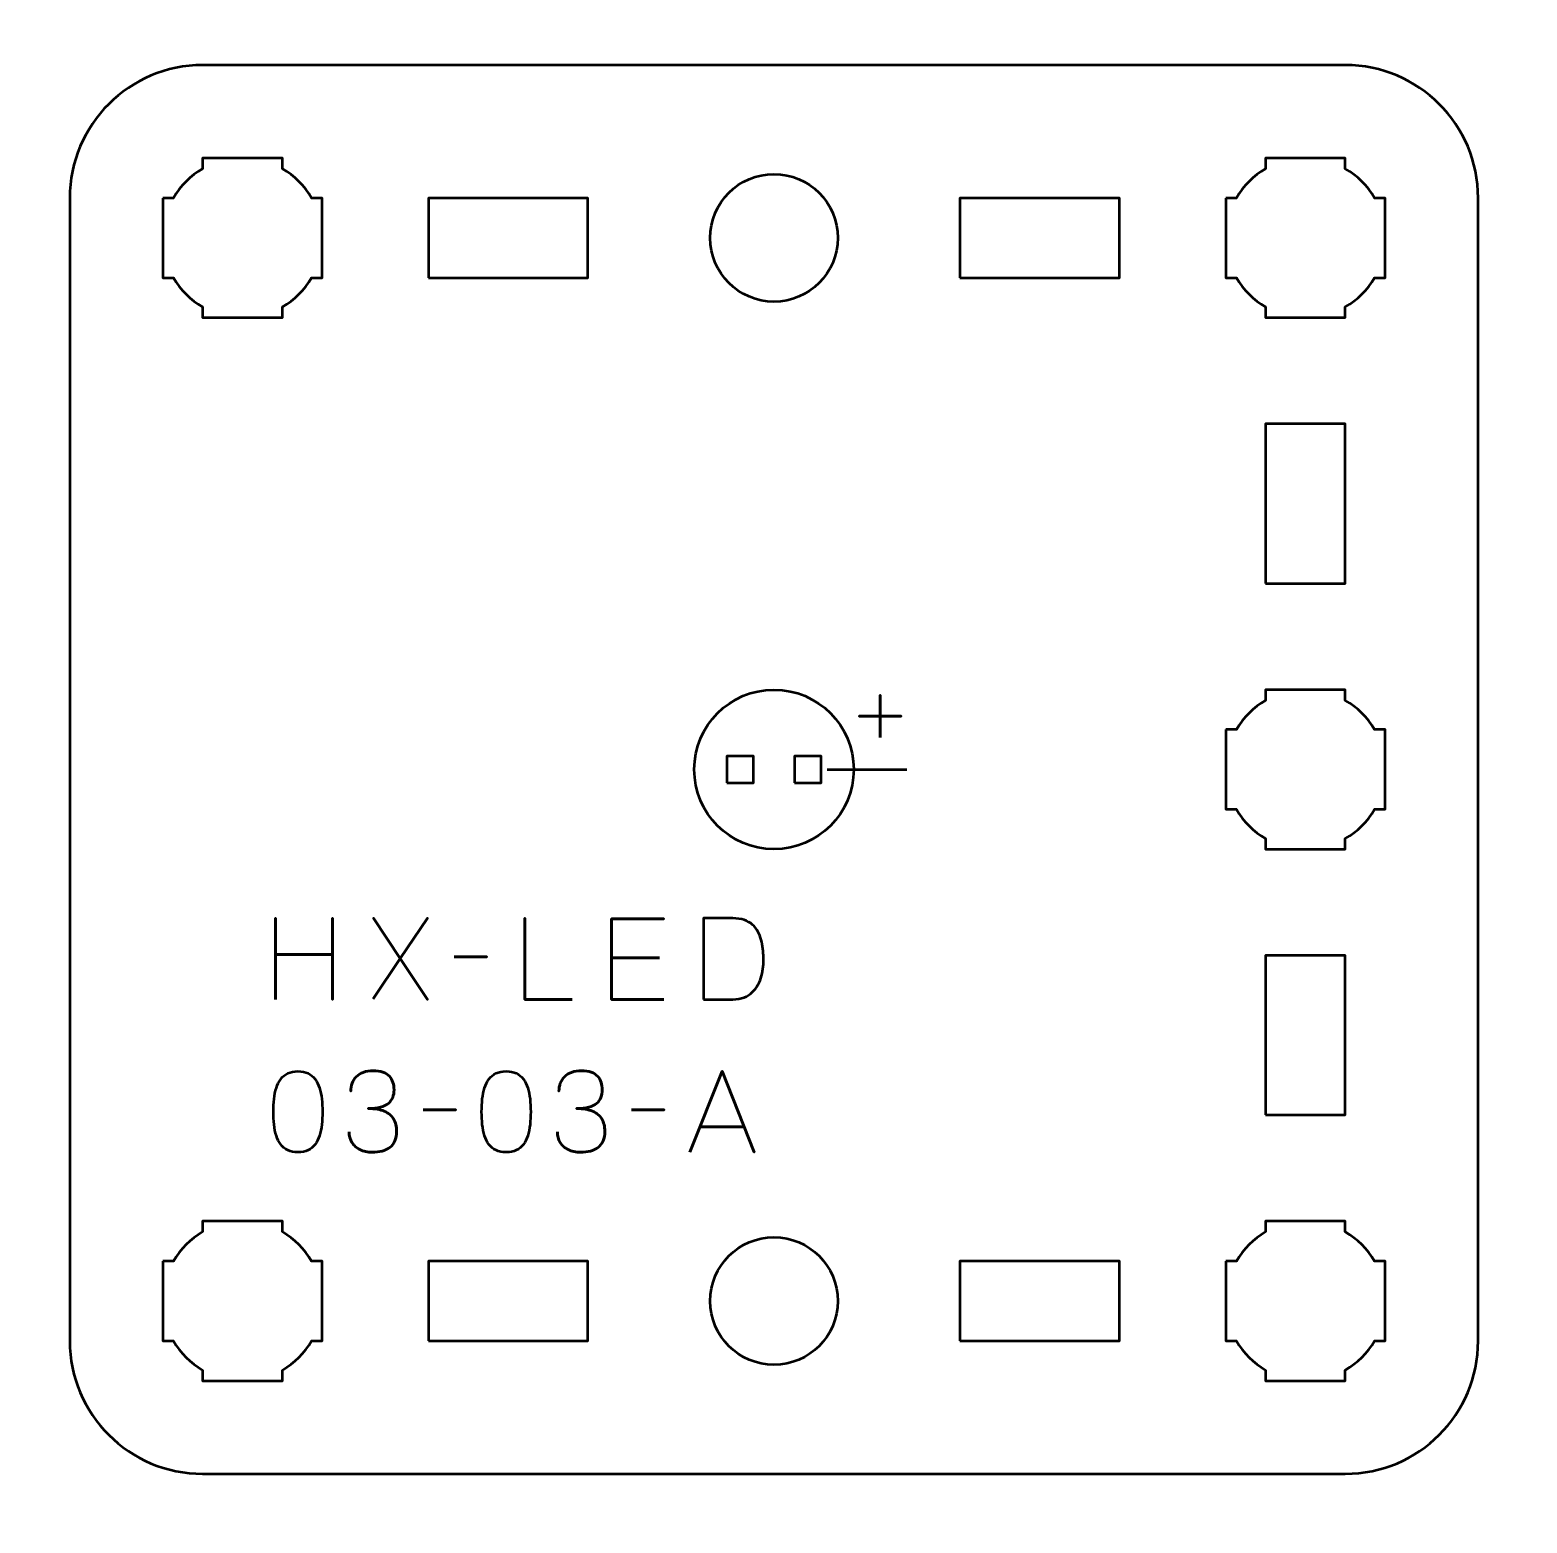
# Model space of a CAD drawing. Header units: centimetres. Extents: x -21 to 0, y -29.7 to 0.
# Drawn here: x -11.6 to -5.97, y -17.19 to -11.57 of the extents above; entities that cross this region are included whole.
import ezdxf

# ---------------------------------------------------------------- set-up
doc = ezdxf.new("R2010")
doc.units = ezdxf.units.CM
doc.header["$MEASUREMENT"] = 0
doc.layers.add('Layer 1', color=7, linetype='Continuous')

msp = doc.modelspace()

# ---------------------------------------------------------------- linework, layer by layer
at = {"layer": 'Layer 1', "lineweight": 53}
for points in [[(-10.1, -12.5), (-9.5, -12.5), (-9.5, -12.2), (-10.1, -12.2), (-10.1, -12.5)], [(-8.1, -12.5), (-7.5, -12.5), (-7.5, -12.2), (-8.1, -12.2), (-8.1, -12.5)], [(-6.95, -13.65), (-6.65, -13.65), (-6.65, -13.05), (-6.95, -13.05), (-6.95, -13.65)], [(-8.977, -14.4), (-8.877, -14.4), (-8.877, -14.3), (-8.977, -14.3), (-8.977, -14.4)], [(-8.723, -14.4), (-8.623, -14.4), (-8.623, -14.3), (-8.723, -14.3), (-8.723, -14.4)], [(-6.95, -15.65), (-6.65, -15.65), (-6.65, -15.05), (-6.95, -15.05), (-6.95, -15.65)], [(-10.1, -16.5), (-9.5, -16.5), (-9.5, -16.2), (-10.1, -16.2), (-10.1, -16.5)], [(-8.1, -16.5), (-7.5, -16.5), (-7.5, -16.2), (-8.1, -16.2), (-8.1, -16.5)]]:
    msp.add_lwpolyline(points, close=True, dxfattribs=at)
for centre in [(-8.8, -12.35), (-8.8, -16.35)]:
    msp.add_ellipse(centre, major_axis=(0, 0.24), ratio=1, dxfattribs=at)
at = {"layer": 'Layer 1', "color": 5, "lineweight": 53}
msp.add_ellipse((-8.8, -14.35), major_axis=(0, 0.3), ratio=1, dxfattribs=at)
at = {"layer": 'Layer 1', "color": 1, "lineweight": 53}
msp.add_open_spline([(-21.00003, -29.19995), (-21.00003, -29.19995), (-21.00003, -5.29992), (-21.00003, -5.29992), (-21.00003, -5.29992), (-21.00003, -5.21709), (-20.93286, -5.14992), (-20.85003, -5.14992), (-20.85003, -5.14992), (-20.7672, -5.14992), (-20.70003, -5.08275), (-20.70003, -4.99992), (-20.70003, -4.99992), (-20.70003, -4.91709), (-20.7672, -4.84992), (-20.85003, -4.84992), (-20.85003, -4.84992), (-20.93286, -4.84992), (-21.00003, -4.78275), (-21.00003, -4.69992), (-21.00003, -4.69992), (-21.00003, -4.61709), (-20.93286, -4.54992), (-20.85003, -4.54992), (-20.85003, -4.54992), (-20.7672, -4.54992), (-20.70003, -4.48275), (-20.70003, -4.39992), (-20.70003, -4.39992), (-20.70003, -4.31709), (-20.7672, -4.24992), (-20.85003, -4.24992), (-20.85003, -4.24992), (-20.93286, -4.24992), (-21.00003, -4.18275), (-21.00003, -4.09992), (-21.00003, -4.09992), (-21.00003, -4.01709), (-20.93286, -3.94992), (-20.85003, -3.94992), (-20.85003, -3.94992), (-20.7672, -3.94992), (-20.70003, -3.88275), (-20.70003, -3.79992), (-20.70003, -3.79992), (-20.70003, -3.71709), (-20.7672, -3.64992), (-20.85003, -3.64992), (-20.85003, -3.64992), (-20.93286, -3.64992), (-21.00003, -3.58275), (-21.00003, -3.49992), (-21.00003, -3.49992), (-21.00003, -3.41709), (-20.93286, -3.34992), (-20.85003, -3.34992), (-20.85003, -3.34992), (-20.7672, -3.34992), (-20.70003, -3.28275), (-20.70003, -3.19992), (-20.70003, -3.19992), (-20.70003, -3.11709), (-20.7672, -3.04992), (-20.85003, -3.04992), (-20.85003, -3.04992), (-20.93286, -3.04992), (-21.00003, -2.98275), (-21.00003, -2.89992), (-21.00003, -2.89992), (-21.00003, -2.81709), (-20.93286, -2.74992), (-20.85003, -2.74992), (-20.85003, -2.74992), (-20.7672, -2.74992), (-20.70003, -2.68275), (-20.70003, -2.59992), (-20.70003, -2.59992), (-20.70003, -2.51709), (-20.7672, -2.44992), (-20.85003, -2.44992), (-20.85003, -2.44992), (-20.93286, -2.44992), (-21.00003, -2.38275), (-21.00003, -2.29992), (-21.00003, -2.29992), (-21.00003, -2.21709), (-20.93286, -2.14992), (-20.85003, -2.14992), (-20.85003, -2.14992), (-20.7672, -2.14992), (-20.70003, -2.08275), (-20.70003, -1.99992), (-20.70003, -1.99992), (-20.70003, -1.91709), (-20.7672, -1.84992), (-20.85003, -1.84992), (-20.85003, -1.84992), (-20.93286, -1.84992), (-21.00003, -1.78275), (-21.00003, -1.69992), (-21.00003, -1.69992), (-21.00003, -1.61709), (-20.93286, -1.54992), (-20.85003, -1.54992), (-20.85003, -1.54992), (-20.7672, -1.54992), (-20.70003, -1.48275), (-20.70003, -1.39992), (-20.70003, -1.39992), (-20.70003, -1.31709), (-20.7672, -1.24992), (-20.85003, -1.24992), (-20.85003, -1.24992), (-20.93286, -1.24992), (-21.00003, -1.18275), (-21.00003, -1.09992), (-21.00003, -1.09992), (-21.00003, -1.09992), (-21.00003, -0.49992), (-21.00003, -0.49992), (-21.00003, -0.49992), (-21.00003, -0.22295), (-20.77694, 0.00004), (-20.49994, 0.00004), (-20.49994, 0.00004), (-20.49994, 0.00004), (-0.50008, 0.00004), (-0.50008, 0.00004), (-0.50008, 0.00004), (-0.22294, 0.00004), (0.00002, -0.22295), (0.00002, -0.49992), (0.00002, -0.49992), (0.00002, -0.49992), (0.00002, -29.19995), (0.00002, -29.19995), (0.00002, -29.19995), (0.00002, -29.47695), (-0.22294, -29.70004), (-0.50008, -29.70004), (-0.50008, -29.70004), (-0.50008, -29.70004), (-20.49994, -29.70004), (-20.49994, -29.70004), (-20.49994, -29.70004), (-20.77694, -29.70004), (-21.00003, -29.47695), (-21.00003, -29.19995)], degree=3, knots=[0, 0, 0, 0, 0.027027, 0.027027, 0.027027, 0.027027, 0.0540541, 0.0540541, 0.0540541, 0.0540541, 0.0810811, 0.0810811, 0.0810811, 0.0810811, 0.1081081, 0.1081081, 0.1081081, 0.1081081, 0.1351351, 0.1351351, 0.1351351, 0.1351351, 0.1621622, 0.1621622, 0.1621622, 0.1621622, 0.1891892, 0.1891892, 0.1891892, 0.1891892, 0.2162162, 0.2162162, 0.2162162, 0.2162162, 0.2432432, 0.2432432, 0.2432432, 0.2432432, 0.2702703, 0.2702703, 0.2702703, 0.2702703, 0.2972973, 0.2972973, 0.2972973, 0.2972973, 0.3243243, 0.3243243, 0.3243243, 0.3243243, 0.3513514, 0.3513514, 0.3513514, 0.3513514, 0.3783784, 0.3783784, 0.3783784, 0.3783784, 0.4054054, 0.4054054, 0.4054054, 0.4054054, 0.4324324, 0.4324324, 0.4324324, 0.4324324, 0.4594595, 0.4594595, 0.4594595, 0.4594595, 0.4864865, 0.4864865, 0.4864865, 0.4864865, 0.5135135, 0.5135135, 0.5135135, 0.5135135, 0.5405405, 0.5405405, 0.5405405, 0.5405405, 0.5675676, 0.5675676, 0.5675676, 0.5675676, 0.5945946, 0.5945946, 0.5945946, 0.5945946, 0.6216216, 0.6216216, 0.6216216, 0.6216216, 0.6486486, 0.6486486, 0.6486486, 0.6486486, 0.6756757, 0.6756757, 0.6756757, 0.6756757, 0.7027027, 0.7027027, 0.7027027, 0.7027027, 0.7297297, 0.7297297, 0.7297297, 0.7297297, 0.7567568, 0.7567568, 0.7567568, 0.7567568, 0.7837838, 0.7837838, 0.7837838, 0.7837838, 0.8108108, 0.8108108, 0.8108108, 0.8108108, 0.8378378, 0.8378378, 0.8378378, 0.8378378, 0.8648649, 0.8648649, 0.8648649, 0.8648649, 0.8918919, 0.8918919, 0.8918919, 0.8918919, 0.9189189, 0.9189189, 0.9189189, 0.9189189, 0.9459459, 0.9459459, 0.9459459, 0.9459459, 0.972973, 0.972973, 0.972973, 0.972973, 1, 1, 1, 1], dxfattribs=at)
at = {"layer": 'Layer 1', "color": 3, "lineweight": 53}
msp.add_open_spline([(-11.45, -16.5), (-11.45, -16.5), (-11.45, -12.2), (-11.45, -12.2), (-11.45, -12.2), (-11.45, -11.92391), (-11.22609, -11.7), (-10.95, -11.7), (-10.95, -11.7), (-10.95, -11.7), (-6.65, -11.7), (-6.65, -11.7), (-6.65, -11.7), (-6.37391, -11.7), (-6.15, -11.92391), (-6.15, -12.2), (-6.15, -12.2), (-6.15, -12.2), (-6.15, -16.5), (-6.15, -16.5), (-6.15, -16.5), (-6.15, -16.77609), (-6.37391, -17), (-6.65, -17), (-6.65, -17), (-6.65, -17), (-10.95, -17), (-10.95, -17), (-10.95, -17), (-11.22609, -17), (-11.45, -16.77609), (-11.45, -16.5)], degree=3, knots=[0, 0, 0, 0, 0.125, 0.125, 0.125, 0.125, 0.25, 0.25, 0.25, 0.25, 0.375, 0.375, 0.375, 0.375, 0.5, 0.5, 0.5, 0.5, 0.625, 0.625, 0.625, 0.625, 0.75, 0.75, 0.75, 0.75, 0.875, 0.875, 0.875, 0.875, 1, 1, 1, 1], dxfattribs=at)
at = {"layer": 'Layer 1', "lineweight": 53}
for points in [[(-11.1, -12.2), (-11.1, -12.2), (-11.05985, -12.2), (-11.05985, -12.2), (-11.05985, -12.2), (-11.0335, -12.15447), (-10.99553, -12.1165), (-10.95, -12.09015), (-10.95, -12.09015), (-10.95, -12.09015), (-10.95, -12.05), (-10.95, -12.05), (-10.95, -12.05), (-10.95, -12.05), (-10.8, -12.05), (-10.8, -12.05), (-10.8, -12.05), (-10.8, -12.05), (-10.65, -12.05), (-10.65, -12.05), (-10.65, -12.05), (-10.65, -12.05), (-10.65, -12.09015), (-10.65, -12.09015), (-10.65, -12.09015), (-10.60447, -12.1165), (-10.5665, -12.15447), (-10.54015, -12.2), (-10.54015, -12.2), (-10.54015, -12.2), (-10.5, -12.2), (-10.5, -12.2), (-10.5, -12.2), (-10.5, -12.2), (-10.5, -12.35), (-10.5, -12.35), (-10.5, -12.35), (-10.5, -12.35), (-10.5, -12.5), (-10.5, -12.5), (-10.5, -12.5), (-10.5, -12.5), (-10.54015, -12.5), (-10.54015, -12.5), (-10.54015, -12.5), (-10.5665, -12.54553), (-10.60447, -12.5835), (-10.65, -12.60985), (-10.65, -12.60985), (-10.65, -12.60985), (-10.65, -12.65), (-10.65, -12.65), (-10.65, -12.65), (-10.65, -12.65), (-10.8, -12.65), (-10.8, -12.65), (-10.8, -12.65), (-10.8, -12.65), (-10.95, -12.65), (-10.95, -12.65), (-10.95, -12.65), (-10.95, -12.65), (-10.95, -12.60985), (-10.95, -12.60985), (-10.95, -12.60985), (-10.99553, -12.5835), (-11.0335, -12.54553), (-11.05985, -12.5), (-11.05985, -12.5), (-11.05985, -12.5), (-11.1, -12.5), (-11.1, -12.5), (-11.1, -12.5), (-11.1, -12.5), (-11.1, -12.35), (-11.1, -12.35), (-11.1, -12.35), (-11.1, -12.35), (-11.1, -12.2), (-11.1, -12.2)], [(-7.1, -12.2), (-7.1, -12.2), (-7.05985, -12.2), (-7.05985, -12.2), (-7.05985, -12.2), (-7.0335, -12.15447), (-6.99553, -12.1165), (-6.95, -12.09015), (-6.95, -12.09015), (-6.95, -12.09015), (-6.95, -12.05), (-6.95, -12.05), (-6.95, -12.05), (-6.95, -12.05), (-6.8, -12.05), (-6.8, -12.05), (-6.8, -12.05), (-6.8, -12.05), (-6.65, -12.05), (-6.65, -12.05), (-6.65, -12.05), (-6.65, -12.05), (-6.65, -12.09015), (-6.65, -12.09015), (-6.65, -12.09015), (-6.60447, -12.1165), (-6.5665, -12.15447), (-6.54015, -12.2), (-6.54015, -12.2), (-6.54015, -12.2), (-6.5, -12.2), (-6.5, -12.2), (-6.5, -12.2), (-6.5, -12.2), (-6.5, -12.35), (-6.5, -12.35), (-6.5, -12.35), (-6.5, -12.35), (-6.5, -12.5), (-6.5, -12.5), (-6.5, -12.5), (-6.5, -12.5), (-6.54015, -12.5), (-6.54015, -12.5), (-6.54015, -12.5), (-6.5665, -12.54553), (-6.60447, -12.5835), (-6.65, -12.60985), (-6.65, -12.60985), (-6.65, -12.60985), (-6.65, -12.65), (-6.65, -12.65), (-6.65, -12.65), (-6.65, -12.65), (-6.8, -12.65), (-6.8, -12.65), (-6.8, -12.65), (-6.8, -12.65), (-6.95, -12.65), (-6.95, -12.65), (-6.95, -12.65), (-6.95, -12.65), (-6.95, -12.60985), (-6.95, -12.60985), (-6.95, -12.60985), (-6.99553, -12.5835), (-7.0335, -12.54553), (-7.05985, -12.5), (-7.05985, -12.5), (-7.05985, -12.5), (-7.1, -12.5), (-7.1, -12.5), (-7.1, -12.5), (-7.1, -12.5), (-7.1, -12.35), (-7.1, -12.35), (-7.1, -12.35), (-7.1, -12.35), (-7.1, -12.2), (-7.1, -12.2)], [(-7.1, -14.2), (-7.1, -14.2), (-7.05985, -14.2), (-7.05985, -14.2), (-7.05985, -14.2), (-7.0335, -14.15447), (-6.99553, -14.1165), (-6.95, -14.09015), (-6.95, -14.09015), (-6.95, -14.09015), (-6.95, -14.05), (-6.95, -14.05), (-6.95, -14.05), (-6.95, -14.05), (-6.8, -14.05), (-6.8, -14.05), (-6.8, -14.05), (-6.8, -14.05), (-6.65, -14.05), (-6.65, -14.05), (-6.65, -14.05), (-6.65, -14.05), (-6.65, -14.09015), (-6.65, -14.09015), (-6.65, -14.09015), (-6.60447, -14.1165), (-6.5665, -14.15447), (-6.54015, -14.2), (-6.54015, -14.2), (-6.54015, -14.2), (-6.5, -14.2), (-6.5, -14.2), (-6.5, -14.2), (-6.5, -14.2), (-6.5, -14.35), (-6.5, -14.35), (-6.5, -14.35), (-6.5, -14.35), (-6.5, -14.5), (-6.5, -14.5), (-6.5, -14.5), (-6.5, -14.5), (-6.54015, -14.5), (-6.54015, -14.5), (-6.54015, -14.5), (-6.5665, -14.54553), (-6.60447, -14.5835), (-6.65, -14.60985), (-6.65, -14.60985), (-6.65, -14.60985), (-6.65, -14.65), (-6.65, -14.65), (-6.65, -14.65), (-6.65, -14.65), (-6.8, -14.65), (-6.8, -14.65), (-6.8, -14.65), (-6.8, -14.65), (-6.95, -14.65), (-6.95, -14.65), (-6.95, -14.65), (-6.95, -14.65), (-6.95, -14.60985), (-6.95, -14.60985), (-6.95, -14.60985), (-6.99553, -14.5835), (-7.0335, -14.54553), (-7.05985, -14.5), (-7.05985, -14.5), (-7.05985, -14.5), (-7.1, -14.5), (-7.1, -14.5), (-7.1, -14.5), (-7.1, -14.5), (-7.1, -14.35), (-7.1, -14.35), (-7.1, -14.35), (-7.1, -14.35), (-7.1, -14.2), (-7.1, -14.2)], [(-11.1, -16.2), (-11.1, -16.2), (-11.05985, -16.2), (-11.05985, -16.2), (-11.05985, -16.2), (-11.0335, -16.15447), (-10.99553, -16.1165), (-10.95, -16.09015), (-10.95, -16.09015), (-10.95, -16.09015), (-10.95, -16.05), (-10.95, -16.05), (-10.95, -16.05), (-10.95, -16.05), (-10.8, -16.05), (-10.8, -16.05), (-10.8, -16.05), (-10.8, -16.05), (-10.65, -16.05), (-10.65, -16.05), (-10.65, -16.05), (-10.65, -16.05), (-10.65, -16.09015), (-10.65, -16.09015), (-10.65, -16.09015), (-10.60447, -16.1165), (-10.5665, -16.15447), (-10.54015, -16.2), (-10.54015, -16.2), (-10.54015, -16.2), (-10.5, -16.2), (-10.5, -16.2), (-10.5, -16.2), (-10.5, -16.2), (-10.5, -16.35), (-10.5, -16.35), (-10.5, -16.35), (-10.5, -16.35), (-10.5, -16.5), (-10.5, -16.5), (-10.5, -16.5), (-10.5, -16.5), (-10.54015, -16.5), (-10.54015, -16.5), (-10.54015, -16.5), (-10.5665, -16.54553), (-10.60447, -16.5835), (-10.65, -16.60985), (-10.65, -16.60985), (-10.65, -16.60985), (-10.65, -16.65), (-10.65, -16.65), (-10.65, -16.65), (-10.65, -16.65), (-10.8, -16.65), (-10.8, -16.65), (-10.8, -16.65), (-10.8, -16.65), (-10.95, -16.65), (-10.95, -16.65), (-10.95, -16.65), (-10.95, -16.65), (-10.95, -16.60985), (-10.95, -16.60985), (-10.95, -16.60985), (-10.99553, -16.5835), (-11.0335, -16.54553), (-11.05985, -16.5), (-11.05985, -16.5), (-11.05985, -16.5), (-11.1, -16.5), (-11.1, -16.5), (-11.1, -16.5), (-11.1, -16.5), (-11.1, -16.35), (-11.1, -16.35), (-11.1, -16.35), (-11.1, -16.35), (-11.1, -16.2), (-11.1, -16.2)], [(-7.1, -16.2), (-7.1, -16.2), (-7.05985, -16.2), (-7.05985, -16.2), (-7.05985, -16.2), (-7.0335, -16.15447), (-6.99553, -16.1165), (-6.95, -16.09015), (-6.95, -16.09015), (-6.95, -16.09015), (-6.95, -16.05), (-6.95, -16.05), (-6.95, -16.05), (-6.95, -16.05), (-6.8, -16.05), (-6.8, -16.05), (-6.8, -16.05), (-6.8, -16.05), (-6.65, -16.05), (-6.65, -16.05), (-6.65, -16.05), (-6.65, -16.05), (-6.65, -16.09015), (-6.65, -16.09015), (-6.65, -16.09015), (-6.60447, -16.1165), (-6.5665, -16.15447), (-6.54015, -16.2), (-6.54015, -16.2), (-6.54015, -16.2), (-6.5, -16.2), (-6.5, -16.2), (-6.5, -16.2), (-6.5, -16.2), (-6.5, -16.35), (-6.5, -16.35), (-6.5, -16.35), (-6.5, -16.35), (-6.5, -16.5), (-6.5, -16.5), (-6.5, -16.5), (-6.5, -16.5), (-6.54015, -16.5), (-6.54015, -16.5), (-6.54015, -16.5), (-6.5665, -16.54553), (-6.60447, -16.5835), (-6.65, -16.60985), (-6.65, -16.60985), (-6.65, -16.60985), (-6.65, -16.65), (-6.65, -16.65), (-6.65, -16.65), (-6.65, -16.65), (-6.8, -16.65), (-6.8, -16.65), (-6.8, -16.65), (-6.8, -16.65), (-6.95, -16.65), (-6.95, -16.65), (-6.95, -16.65), (-6.95, -16.65), (-6.95, -16.60985), (-6.95, -16.60985), (-6.95, -16.60985), (-6.99553, -16.5835), (-7.0335, -16.54553), (-7.05985, -16.5), (-7.05985, -16.5), (-7.05985, -16.5), (-7.1, -16.5), (-7.1, -16.5), (-7.1, -16.5), (-7.1, -16.5), (-7.1, -16.35), (-7.1, -16.35), (-7.1, -16.35), (-7.1, -16.35), (-7.1, -16.2), (-7.1, -16.2)]]:
    msp.add_open_spline(points, degree=3, knots=[0, 0, 0, 0, 0.05, 0.05, 0.05, 0.05, 0.1, 0.1, 0.1, 0.1, 0.15, 0.15, 0.15, 0.15, 0.2, 0.2, 0.2, 0.2, 0.25, 0.25, 0.25, 0.25, 0.3, 0.3, 0.3, 0.3, 0.35, 0.35, 0.35, 0.35, 0.4, 0.4, 0.4, 0.4, 0.45, 0.45, 0.45, 0.45, 0.5, 0.5, 0.5, 0.5, 0.55, 0.55, 0.55, 0.55, 0.6, 0.6, 0.6, 0.6, 0.65, 0.65, 0.65, 0.65, 0.7, 0.7, 0.7, 0.7, 0.75, 0.75, 0.75, 0.75, 0.8, 0.8, 0.8, 0.8, 0.85, 0.85, 0.85, 0.85, 0.9, 0.9, 0.9, 0.9, 0.95, 0.95, 0.95, 0.95, 1, 1, 1, 1], dxfattribs=at)
at = {"layer": 'Layer 1', "color": 5, "lineweight": 53}
for points, knots in [([(-8.4, -14.22959), (-8.4, -14.22959), (-8.4, -14.15), (-8.4, -14.15), (-8.4, -14.15), (-8.4, -14.15), (-8.47916, -14.15), (-8.47916, -14.15), (-8.47916, -14.15), (-8.47916, -14.15), (-8.4, -14.15), (-8.4, -14.15), (-8.4, -14.15), (-8.4, -14.15), (-8.4, -14.07042), (-8.4, -14.07042), (-8.4, -14.07042), (-8.4, -14.07042), (-8.4, -14.15), (-8.4, -14.15), (-8.4, -14.15), (-8.4, -14.15), (-8.32083, -14.15), (-8.32083, -14.15), (-8.32083, -14.15), (-8.32083, -14.15), (-8.4, -14.15), (-8.4, -14.15), (-8.4, -14.15), (-8.4, -14.15), (-8.4, -14.22959), (-8.4, -14.22959)], [0, 0, 0, 0, 0.125, 0.125, 0.125, 0.125, 0.25, 0.25, 0.25, 0.25, 0.375, 0.375, 0.375, 0.375, 0.5, 0.5, 0.5, 0.5, 0.625, 0.625, 0.625, 0.625, 0.75, 0.75, 0.75, 0.75, 0.875, 0.875, 0.875, 0.875, 1, 1, 1, 1]), ([(-10.67632, -15.21494), (-10.67632, -15.21494), (-10.67632, -15.04603), (-10.67632, -15.04603), (-10.67632, -15.04603), (-10.67632, -15.04603), (-10.46085, -15.04603), (-10.46085, -15.04603), (-10.46085, -15.04603), (-10.46085, -15.04603), (-10.46085, -15.21494), (-10.46085, -15.21494), (-10.46085, -15.21494), (-10.46085, -15.21494), (-10.46085, -14.91014), (-10.46085, -14.91014), (-10.46085, -14.91014), (-10.46085, -14.91014), (-10.46085, -15.04603), (-10.46085, -15.04603), (-10.46085, -15.04603), (-10.46085, -15.04603), (-10.67632, -15.04603), (-10.67632, -15.04603), (-10.67632, -15.04603), (-10.67632, -15.04603), (-10.67632, -14.91014), (-10.67632, -14.91014), (-10.67632, -14.91014), (-10.67632, -14.91014), (-10.67632, -15.21494), (-10.67632, -15.21494)], [0, 0, 0, 0, 0.125, 0.125, 0.125, 0.125, 0.25, 0.25, 0.25, 0.25, 0.375, 0.375, 0.375, 0.375, 0.5, 0.5, 0.5, 0.5, 0.625, 0.625, 0.625, 0.625, 0.75, 0.75, 0.75, 0.75, 0.875, 0.875, 0.875, 0.875, 1, 1, 1, 1]), ([(-10.30887, -15.21282), (-10.30887, -15.21282), (-10.20642, -15.06127), (-10.20642, -15.06127), (-10.20642, -15.06127), (-10.20642, -15.06127), (-10.30718, -14.90972), (-10.30718, -14.90972), (-10.30718, -14.90972), (-10.30718, -14.90972), (-10.20642, -15.06127), (-10.20642, -15.06127), (-10.20642, -15.06127), (-10.20642, -15.06127), (-10.1044, -14.90972), (-10.1044, -14.90972), (-10.1044, -14.90972), (-10.1044, -14.90972), (-10.20642, -15.06127), (-10.20642, -15.06127), (-10.20642, -15.06127), (-10.20642, -15.06127), (-10.1044, -15.21494), (-10.1044, -15.21494), (-10.1044, -15.21494), (-10.1044, -15.21494), (-10.20642, -15.06127), (-10.20642, -15.06127), (-10.20642, -15.06127), (-10.20642, -15.06127), (-10.30887, -15.21282), (-10.30887, -15.21282)], [0, 0, 0, 0, 0.125, 0.125, 0.125, 0.125, 0.25, 0.25, 0.25, 0.25, 0.375, 0.375, 0.375, 0.375, 0.5, 0.5, 0.5, 0.5, 0.625, 0.625, 0.625, 0.625, 0.75, 0.75, 0.75, 0.75, 0.875, 0.875, 0.875, 0.875, 1, 1, 1, 1]), ([(-9.55916, -15.21494), (-9.55916, -15.21494), (-9.73738, -15.21494), (-9.73738, -15.21494), (-9.73738, -15.21494), (-9.73738, -15.21494), (-9.73738, -14.90972), (-9.73738, -14.90972), (-9.73738, -14.90972), (-9.73738, -14.90972), (-9.73738, -15.21494), (-9.73738, -15.21494), (-9.73738, -15.21494), (-9.73738, -15.21494), (-9.55916, -15.21494), (-9.55916, -15.21494)], [0, 0, 0, 0, 0.25, 0.25, 0.25, 0.25, 0.5, 0.5, 0.5, 0.5, 0.75, 0.75, 0.75, 0.75, 1, 1, 1, 1]), ([(-9.21415, -15.21494), (-9.21415, -15.21494), (-9.41142, -15.21494), (-9.41142, -15.21494), (-9.41142, -15.21494), (-9.41142, -15.21494), (-9.41142, -14.91141), (-9.41142, -14.91141), (-9.41142, -14.91141), (-9.41142, -14.91141), (-9.21415, -14.91141), (-9.21415, -14.91141), (-9.21415, -14.91141), (-9.21415, -14.91141), (-9.41142, -14.91141), (-9.41142, -14.91141), (-9.41142, -14.91141), (-9.41142, -14.91141), (-9.41142, -15.21494), (-9.41142, -15.21494), (-9.41142, -15.21494), (-9.41142, -15.21494), (-9.21415, -15.21494), (-9.21415, -15.21494)], [0, 0, 0, 0, 0.1666667, 0.1666667, 0.1666667, 0.1666667, 0.3333333, 0.3333333, 0.3333333, 0.3333333, 0.5, 0.5, 0.5, 0.5, 0.6666667, 0.6666667, 0.6666667, 0.6666667, 0.8333333, 0.8333333, 0.8333333, 0.8333333, 1, 1, 1, 1]), ([(-9.06514, -15.21494), (-9.06514, -15.21494), (-9.06514, -14.90972), (-9.06514, -14.90972), (-9.06514, -14.90972), (-9.06514, -14.90972), (-8.95507, -14.90972), (-8.95507, -14.90972), (-8.95507, -14.90972), (-8.93835, -14.90979), (-8.92389, -14.91198), (-8.91168, -14.91628), (-8.91168, -14.91628), (-8.89955, -14.92058), (-8.88925, -14.92651), (-8.88092, -14.93399), (-8.88092, -14.93399), (-8.87253, -14.94154), (-8.86575, -14.95022), (-8.86046, -14.95995), (-8.86046, -14.95995), (-8.85517, -14.96976), (-8.85108, -14.9802), (-8.84818, -14.99128), (-8.84818, -14.99128), (-8.84529, -15.00229), (-8.84325, -15.01351), (-8.84198, -15.02486), (-8.84198, -15.02486), (-8.84071, -15.03622), (-8.83986, -15.04723), (-8.83951, -15.05788), (-8.83951, -15.05788), (-8.83901, -15.06854), (-8.83936, -15.07976), (-8.84049, -15.09154), (-8.84049, -15.09154), (-8.84162, -15.10332), (-8.84374, -15.1151), (-8.84691, -15.12682), (-8.84691, -15.12682), (-8.85002, -15.13853), (-8.85446, -15.14968), (-8.86018, -15.16019), (-8.86018, -15.16019), (-8.86582, -15.17077), (-8.87302, -15.18016), (-8.88163, -15.18834), (-8.88163, -15.18834), (-8.89031, -15.19653), (-8.90068, -15.20302), (-8.91281, -15.20774), (-8.91281, -15.20774), (-8.92495, -15.21247), (-8.93906, -15.21487), (-8.95507, -15.21494), (-8.95507, -15.21494), (-8.95507, -15.21494), (-9.06514, -15.21494), (-9.06514, -15.21494)], [0, 0, 0, 0, 0.0666667, 0.0666667, 0.0666667, 0.0666667, 0.1333333, 0.1333333, 0.1333333, 0.1333333, 0.2, 0.2, 0.2, 0.2, 0.2666667, 0.2666667, 0.2666667, 0.2666667, 0.3333333, 0.3333333, 0.3333333, 0.3333333, 0.4, 0.4, 0.4, 0.4, 0.4666667, 0.4666667, 0.4666667, 0.4666667, 0.5333333, 0.5333333, 0.5333333, 0.5333333, 0.6, 0.6, 0.6, 0.6, 0.6666667, 0.6666667, 0.6666667, 0.6666667, 0.7333333, 0.7333333, 0.7333333, 0.7333333, 0.8, 0.8, 0.8, 0.8, 0.8666667, 0.8666667, 0.8666667, 0.8666667, 0.9333333, 0.9333333, 0.9333333, 0.9333333, 1, 1, 1, 1]), ([(-9.06514, -15.21494), (-9.06514, -15.21494), (-9.06514, -14.90972), (-9.06514, -14.90972), (-9.06514, -14.90972), (-9.06514, -14.90972), (-8.95507, -14.90972), (-8.95507, -14.90972), (-8.95507, -14.90972), (-8.93835, -14.90979), (-8.92389, -14.91198), (-8.91168, -14.91628), (-8.91168, -14.91628), (-8.89955, -14.92058), (-8.88925, -14.92651), (-8.88092, -14.93399), (-8.88092, -14.93399), (-8.87253, -14.94154), (-8.86575, -14.95022), (-8.86046, -14.95995), (-8.86046, -14.95995), (-8.85517, -14.96976), (-8.85108, -14.9802), (-8.84818, -14.99128), (-8.84818, -14.99128), (-8.84529, -15.00229), (-8.84325, -15.01351), (-8.84198, -15.02486), (-8.84198, -15.02486), (-8.84071, -15.03622), (-8.83986, -15.04723), (-8.83951, -15.05788), (-8.83951, -15.05788), (-8.83901, -15.06854), (-8.83936, -15.07976), (-8.84049, -15.09154), (-8.84049, -15.09154), (-8.84162, -15.10332), (-8.84374, -15.1151), (-8.84691, -15.12682), (-8.84691, -15.12682), (-8.85002, -15.13853), (-8.85446, -15.14968), (-8.86018, -15.16019), (-8.86018, -15.16019), (-8.86582, -15.17077), (-8.87302, -15.18016), (-8.88163, -15.18834), (-8.88163, -15.18834), (-8.89031, -15.19653), (-8.90068, -15.20302), (-8.91281, -15.20774), (-8.91281, -15.20774), (-8.92495, -15.21247), (-8.93906, -15.21487), (-8.95507, -15.21494), (-8.95507, -15.21494), (-8.95507, -15.21494), (-9.06514, -15.21494), (-9.06514, -15.21494)], [0, 0, 0, 0, 0.0666667, 0.0666667, 0.0666667, 0.0666667, 0.1333333, 0.1333333, 0.1333333, 0.1333333, 0.2, 0.2, 0.2, 0.2, 0.2666667, 0.2666667, 0.2666667, 0.2666667, 0.3333333, 0.3333333, 0.3333333, 0.3333333, 0.4, 0.4, 0.4, 0.4, 0.4666667, 0.4666667, 0.4666667, 0.4666667, 0.5333333, 0.5333333, 0.5333333, 0.5333333, 0.6, 0.6, 0.6, 0.6, 0.6666667, 0.6666667, 0.6666667, 0.6666667, 0.7333333, 0.7333333, 0.7333333, 0.7333333, 0.8, 0.8, 0.8, 0.8, 0.8666667, 0.8666667, 0.8666667, 0.8666667, 0.9333333, 0.9333333, 0.9333333, 0.9333333, 1, 1, 1, 1]), ([(-10.00323, -15.05534), (-10.00323, -15.05534), (-9.88004, -15.05534), (-9.88004, -15.05534), (-9.88004, -15.05534), (-9.88004, -15.05534), (-10.00323, -15.05534), (-10.00323, -15.05534)], [0, 0, 0, 0, 0.5, 0.5, 0.5, 0.5, 1, 1, 1, 1]), ([(-9.23108, -15.05873), (-9.23108, -15.05873), (-9.41142, -15.05873), (-9.41142, -15.05873), (-9.41142, -15.05873), (-9.41142, -15.05873), (-9.23108, -15.05873), (-9.23108, -15.05873)], [0, 0, 0, 0, 0.5, 0.5, 0.5, 0.5, 1, 1, 1, 1]), ([(-10.59144, -15.79025), (-10.57663, -15.79018), (-10.56386, -15.78757), (-10.5532, -15.78249), (-10.5532, -15.78249), (-10.54262, -15.77741), (-10.5338, -15.77014), (-10.52675, -15.7609), (-10.52675, -15.7609), (-10.51976, -15.75159), (-10.51426, -15.74058), (-10.51017, -15.72788), (-10.51017, -15.72788), (-10.50614, -15.71518), (-10.50325, -15.70128), (-10.50163, -15.68604), (-10.50163, -15.68604), (-10.49993, -15.6708), (-10.49909, -15.65478), (-10.49916, -15.63785), (-10.49916, -15.63785), (-10.49909, -15.62099), (-10.49993, -15.60497), (-10.50163, -15.5898), (-10.50163, -15.5898), (-10.50325, -15.57463), (-10.50614, -15.56066), (-10.51017, -15.54796), (-10.51017, -15.54796), (-10.51426, -15.53533), (-10.51976, -15.52433), (-10.52675, -15.51494), (-10.52675, -15.51494), (-10.5338, -15.50563), (-10.54262, -15.49836), (-10.5532, -15.49328), (-10.5532, -15.49328), (-10.56386, -15.48813), (-10.57663, -15.48552), (-10.59144, -15.48545), (-10.59144, -15.48545), (-10.60626, -15.48552), (-10.61903, -15.48813), (-10.62969, -15.49328), (-10.62969, -15.49328), (-10.64027, -15.49836), (-10.64909, -15.50563), (-10.65614, -15.51494), (-10.65614, -15.51494), (-10.66313, -15.52433), (-10.66863, -15.53533), (-10.67272, -15.54796), (-10.67272, -15.54796), (-10.67675, -15.56066), (-10.67964, -15.57463), (-10.68126, -15.5898), (-10.68126, -15.5898), (-10.68295, -15.60497), (-10.6838, -15.62099), (-10.68373, -15.63785), (-10.68373, -15.63785), (-10.6838, -15.65478), (-10.68295, -15.6708), (-10.68126, -15.68604), (-10.68126, -15.68604), (-10.67964, -15.70128), (-10.67675, -15.71518), (-10.67272, -15.72788), (-10.67272, -15.72788), (-10.66863, -15.74058), (-10.66313, -15.75159), (-10.65614, -15.7609), (-10.65614, -15.7609), (-10.64909, -15.77014), (-10.64027, -15.77741), (-10.62969, -15.78249), (-10.62969, -15.78249), (-10.61903, -15.78757), (-10.60626, -15.79018), (-10.59144, -15.79025)], [0, 0, 0, 0, 0.05, 0.05, 0.05, 0.05, 0.1, 0.1, 0.1, 0.1, 0.15, 0.15, 0.15, 0.15, 0.2, 0.2, 0.2, 0.2, 0.25, 0.25, 0.25, 0.25, 0.3, 0.3, 0.3, 0.3, 0.35, 0.35, 0.35, 0.35, 0.4, 0.4, 0.4, 0.4, 0.45, 0.45, 0.45, 0.45, 0.5, 0.5, 0.5, 0.5, 0.55, 0.55, 0.55, 0.55, 0.6, 0.6, 0.6, 0.6, 0.65, 0.65, 0.65, 0.65, 0.7, 0.7, 0.7, 0.7, 0.75, 0.75, 0.75, 0.75, 0.8, 0.8, 0.8, 0.8, 0.85, 0.85, 0.85, 0.85, 0.9, 0.9, 0.9, 0.9, 0.95, 0.95, 0.95, 0.95, 1, 1, 1, 1]), ([(-10.59144, -15.79025), (-10.57663, -15.79018), (-10.56386, -15.78757), (-10.5532, -15.78249), (-10.5532, -15.78249), (-10.54262, -15.77741), (-10.5338, -15.77014), (-10.52675, -15.7609), (-10.52675, -15.7609), (-10.51976, -15.75159), (-10.51426, -15.74058), (-10.51017, -15.72788), (-10.51017, -15.72788), (-10.50614, -15.71518), (-10.50325, -15.70128), (-10.50163, -15.68604), (-10.50163, -15.68604), (-10.49993, -15.6708), (-10.49909, -15.65478), (-10.49916, -15.63785), (-10.49916, -15.63785), (-10.49909, -15.62099), (-10.49993, -15.60497), (-10.50163, -15.5898), (-10.50163, -15.5898), (-10.50325, -15.57463), (-10.50614, -15.56066), (-10.51017, -15.54796), (-10.51017, -15.54796), (-10.51426, -15.53533), (-10.51976, -15.52433), (-10.52675, -15.51494), (-10.52675, -15.51494), (-10.5338, -15.50563), (-10.54262, -15.49836), (-10.5532, -15.49328), (-10.5532, -15.49328), (-10.56386, -15.48813), (-10.57663, -15.48552), (-10.59144, -15.48545), (-10.59144, -15.48545), (-10.60626, -15.48552), (-10.61903, -15.48813), (-10.62969, -15.49328), (-10.62969, -15.49328), (-10.64027, -15.49836), (-10.64909, -15.50563), (-10.65614, -15.51494), (-10.65614, -15.51494), (-10.66313, -15.52433), (-10.66863, -15.53533), (-10.67272, -15.54796), (-10.67272, -15.54796), (-10.67675, -15.56066), (-10.67964, -15.57463), (-10.68126, -15.5898), (-10.68126, -15.5898), (-10.68295, -15.60497), (-10.6838, -15.62099), (-10.68373, -15.63785), (-10.68373, -15.63785), (-10.6838, -15.65478), (-10.68295, -15.6708), (-10.68126, -15.68604), (-10.68126, -15.68604), (-10.67964, -15.70128), (-10.67675, -15.71518), (-10.67272, -15.72788), (-10.67272, -15.72788), (-10.66863, -15.74058), (-10.66313, -15.75159), (-10.65614, -15.7609), (-10.65614, -15.7609), (-10.64909, -15.77014), (-10.64027, -15.77741), (-10.62969, -15.78249), (-10.62969, -15.78249), (-10.61903, -15.78757), (-10.60626, -15.79018), (-10.59144, -15.79025)], [0, 0, 0, 0, 0.05, 0.05, 0.05, 0.05, 0.1, 0.1, 0.1, 0.1, 0.15, 0.15, 0.15, 0.15, 0.2, 0.2, 0.2, 0.2, 0.25, 0.25, 0.25, 0.25, 0.3, 0.3, 0.3, 0.3, 0.35, 0.35, 0.35, 0.35, 0.4, 0.4, 0.4, 0.4, 0.45, 0.45, 0.45, 0.45, 0.5, 0.5, 0.5, 0.5, 0.55, 0.55, 0.55, 0.55, 0.6, 0.6, 0.6, 0.6, 0.65, 0.65, 0.65, 0.65, 0.7, 0.7, 0.7, 0.7, 0.75, 0.75, 0.75, 0.75, 0.8, 0.8, 0.8, 0.8, 0.85, 0.85, 0.85, 0.85, 0.9, 0.9, 0.9, 0.9, 0.95, 0.95, 0.95, 0.95, 1, 1, 1, 1]), ([(-10.39883, -15.71363), (-10.39876, -15.72887), (-10.39523, -15.74213), (-10.38825, -15.75363), (-10.38825, -15.75363), (-10.38126, -15.76506), (-10.37131, -15.77402), (-10.35833, -15.78044), (-10.35833, -15.78044), (-10.34535, -15.78686), (-10.32976, -15.79011), (-10.31162, -15.79025), (-10.31162, -15.79025), (-10.29801, -15.79025), (-10.28566, -15.78884), (-10.27444, -15.78588), (-10.27444, -15.78588), (-10.26329, -15.78291), (-10.2537, -15.77833), (-10.24558, -15.77205), (-10.24558, -15.77205), (-10.23747, -15.76577), (-10.23126, -15.75765), (-10.22682, -15.74778), (-10.22682, -15.74778), (-10.22244, -15.73783), (-10.22026, -15.7259), (-10.22019, -15.71193), (-10.22019, -15.71193), (-10.22011, -15.69331), (-10.22392, -15.67757), (-10.23147, -15.6648), (-10.23147, -15.6648), (-10.23902, -15.65203), (-10.25074, -15.64244), (-10.26647, -15.63588), (-10.26647, -15.63588), (-10.2822, -15.62931), (-10.30238, -15.626), (-10.32686, -15.626), (-10.32686, -15.626), (-10.30859, -15.62607), (-10.29328, -15.62438), (-10.28079, -15.62092), (-10.28079, -15.62092), (-10.26837, -15.61746), (-10.25843, -15.61259), (-10.25095, -15.60624), (-10.25095, -15.60624), (-10.24347, -15.59996), (-10.23804, -15.59248), (-10.23479, -15.58388), (-10.23479, -15.58388), (-10.23147, -15.57534), (-10.22985, -15.56596), (-10.22992, -15.55573), (-10.22992, -15.55573), (-10.22985, -15.54549), (-10.23126, -15.53604), (-10.23408, -15.52729), (-10.23408, -15.52729), (-10.23684, -15.51854), (-10.24135, -15.51085), (-10.24749, -15.50429), (-10.24749, -15.50429), (-10.25363, -15.49773), (-10.26174, -15.49258), (-10.27169, -15.48891), (-10.27169, -15.48891), (-10.28171, -15.48524), (-10.29392, -15.48341), (-10.30824, -15.48334), (-10.30824, -15.48334), (-10.32249, -15.48341), (-10.33498, -15.48552), (-10.34556, -15.48962), (-10.34556, -15.48962), (-10.35622, -15.49371), (-10.36496, -15.49928), (-10.37202, -15.50641), (-10.37202, -15.50641), (-10.379, -15.51353), (-10.38423, -15.52165), (-10.38768, -15.53082), (-10.38768, -15.53082), (-10.39121, -15.53999), (-10.3929, -15.54973), (-10.3929, -15.55996), (-10.3929, -15.55996), (-10.3929, -15.54973), (-10.39121, -15.53999), (-10.38768, -15.53082), (-10.38768, -15.53082), (-10.38423, -15.52165), (-10.379, -15.51353), (-10.37202, -15.50641), (-10.37202, -15.50641), (-10.36496, -15.49928), (-10.35622, -15.49371), (-10.34556, -15.48962), (-10.34556, -15.48962), (-10.33498, -15.48552), (-10.32249, -15.48341), (-10.30824, -15.48334), (-10.30824, -15.48334), (-10.29392, -15.48341), (-10.28171, -15.48524), (-10.27169, -15.48891), (-10.27169, -15.48891), (-10.26174, -15.49258), (-10.25363, -15.49773), (-10.24749, -15.50429), (-10.24749, -15.50429), (-10.24135, -15.51085), (-10.23684, -15.51854), (-10.23408, -15.52729), (-10.23408, -15.52729), (-10.23126, -15.53604), (-10.22985, -15.54549), (-10.22992, -15.55573), (-10.22992, -15.55573), (-10.22985, -15.56596), (-10.23147, -15.57534), (-10.23479, -15.58388), (-10.23479, -15.58388), (-10.23804, -15.59248), (-10.24347, -15.59996), (-10.25095, -15.60624), (-10.25095, -15.60624), (-10.25843, -15.61259), (-10.26837, -15.61746), (-10.28079, -15.62092), (-10.28079, -15.62092), (-10.29328, -15.62438), (-10.30859, -15.62607), (-10.32686, -15.626), (-10.32686, -15.626), (-10.30238, -15.626), (-10.2822, -15.62931), (-10.26647, -15.63588), (-10.26647, -15.63588), (-10.25074, -15.64244), (-10.23902, -15.65203), (-10.23147, -15.6648), (-10.23147, -15.6648), (-10.22392, -15.67757), (-10.22011, -15.69331), (-10.22019, -15.71193), (-10.22019, -15.71193), (-10.22026, -15.7259), (-10.22244, -15.73783), (-10.22682, -15.74778), (-10.22682, -15.74778), (-10.23126, -15.75765), (-10.23747, -15.76577), (-10.24558, -15.77205), (-10.24558, -15.77205), (-10.2537, -15.77833), (-10.26329, -15.78291), (-10.27444, -15.78588), (-10.27444, -15.78588), (-10.28566, -15.78884), (-10.29801, -15.79025), (-10.31162, -15.79025), (-10.31162, -15.79025), (-10.32976, -15.79011), (-10.34535, -15.78686), (-10.35833, -15.78044), (-10.35833, -15.78044), (-10.37131, -15.77402), (-10.38126, -15.76506), (-10.38825, -15.75363), (-10.38825, -15.75363), (-10.39523, -15.74213), (-10.39876, -15.72887), (-10.39883, -15.71363)], [0, 0, 0, 0, 0.0227273, 0.0227273, 0.0227273, 0.0227273, 0.0454545, 0.0454545, 0.0454545, 0.0454545, 0.0681818, 0.0681818, 0.0681818, 0.0681818, 0.0909091, 0.0909091, 0.0909091, 0.0909091, 0.1136364, 0.1136364, 0.1136364, 0.1136364, 0.1363636, 0.1363636, 0.1363636, 0.1363636, 0.1590909, 0.1590909, 0.1590909, 0.1590909, 0.1818182, 0.1818182, 0.1818182, 0.1818182, 0.2045455, 0.2045455, 0.2045455, 0.2045455, 0.2272727, 0.2272727, 0.2272727, 0.2272727, 0.25, 0.25, 0.25, 0.25, 0.2727273, 0.2727273, 0.2727273, 0.2727273, 0.2954545, 0.2954545, 0.2954545, 0.2954545, 0.3181818, 0.3181818, 0.3181818, 0.3181818, 0.3409091, 0.3409091, 0.3409091, 0.3409091, 0.3636364, 0.3636364, 0.3636364, 0.3636364, 0.3863636, 0.3863636, 0.3863636, 0.3863636, 0.4090909, 0.4090909, 0.4090909, 0.4090909, 0.4318182, 0.4318182, 0.4318182, 0.4318182, 0.4545455, 0.4545455, 0.4545455, 0.4545455, 0.4772727, 0.4772727, 0.4772727, 0.4772727, 0.5, 0.5, 0.5, 0.5, 0.5227273, 0.5227273, 0.5227273, 0.5227273, 0.5454545, 0.5454545, 0.5454545, 0.5454545, 0.5681818, 0.5681818, 0.5681818, 0.5681818, 0.5909091, 0.5909091, 0.5909091, 0.5909091, 0.6136364, 0.6136364, 0.6136364, 0.6136364, 0.6363636, 0.6363636, 0.6363636, 0.6363636, 0.6590909, 0.6590909, 0.6590909, 0.6590909, 0.6818182, 0.6818182, 0.6818182, 0.6818182, 0.7045455, 0.7045455, 0.7045455, 0.7045455, 0.7272727, 0.7272727, 0.7272727, 0.7272727, 0.75, 0.75, 0.75, 0.75, 0.7727273, 0.7727273, 0.7727273, 0.7727273, 0.7954545, 0.7954545, 0.7954545, 0.7954545, 0.8181818, 0.8181818, 0.8181818, 0.8181818, 0.8409091, 0.8409091, 0.8409091, 0.8409091, 0.8636364, 0.8636364, 0.8636364, 0.8636364, 0.8863636, 0.8863636, 0.8863636, 0.8863636, 0.9090909, 0.9090909, 0.9090909, 0.9090909, 0.9318182, 0.9318182, 0.9318182, 0.9318182, 0.9545455, 0.9545455, 0.9545455, 0.9545455, 0.9772727, 0.9772727, 0.9772727, 0.9772727, 1, 1, 1, 1]), ([(-9.80786, -15.79025), (-9.79305, -15.79018), (-9.78028, -15.78757), (-9.76962, -15.78249), (-9.76962, -15.78249), (-9.75904, -15.77741), (-9.75022, -15.77014), (-9.74317, -15.7609), (-9.74317, -15.7609), (-9.73618, -15.75159), (-9.73068, -15.74058), (-9.72659, -15.72788), (-9.72659, -15.72788), (-9.72256, -15.71518), (-9.71967, -15.70128), (-9.71805, -15.68604), (-9.71805, -15.68604), (-9.71635, -15.6708), (-9.71551, -15.65478), (-9.71558, -15.63785), (-9.71558, -15.63785), (-9.71551, -15.62099), (-9.71635, -15.60497), (-9.71805, -15.5898), (-9.71805, -15.5898), (-9.71967, -15.57463), (-9.72256, -15.56066), (-9.72659, -15.54796), (-9.72659, -15.54796), (-9.73068, -15.53533), (-9.73618, -15.52433), (-9.74317, -15.51494), (-9.74317, -15.51494), (-9.75022, -15.50563), (-9.75904, -15.49836), (-9.76962, -15.49328), (-9.76962, -15.49328), (-9.78028, -15.48813), (-9.79305, -15.48552), (-9.80786, -15.48545), (-9.80786, -15.48545), (-9.82268, -15.48552), (-9.83545, -15.48813), (-9.84611, -15.49328), (-9.84611, -15.49328), (-9.85669, -15.49836), (-9.86551, -15.50563), (-9.87256, -15.51494), (-9.87256, -15.51494), (-9.87955, -15.52433), (-9.88505, -15.53533), (-9.88914, -15.54796), (-9.88914, -15.54796), (-9.89317, -15.56066), (-9.89606, -15.57463), (-9.89768, -15.5898), (-9.89768, -15.5898), (-9.89937, -15.60497), (-9.90022, -15.62099), (-9.90015, -15.63785), (-9.90015, -15.63785), (-9.90022, -15.65478), (-9.89937, -15.6708), (-9.89768, -15.68604), (-9.89768, -15.68604), (-9.89606, -15.70128), (-9.89317, -15.71518), (-9.88914, -15.72788), (-9.88914, -15.72788), (-9.88505, -15.74058), (-9.87955, -15.75159), (-9.87256, -15.7609), (-9.87256, -15.7609), (-9.86551, -15.77014), (-9.85669, -15.77741), (-9.84611, -15.78249), (-9.84611, -15.78249), (-9.83545, -15.78757), (-9.82268, -15.79018), (-9.80786, -15.79025)], [0, 0, 0, 0, 0.05, 0.05, 0.05, 0.05, 0.1, 0.1, 0.1, 0.1, 0.15, 0.15, 0.15, 0.15, 0.2, 0.2, 0.2, 0.2, 0.25, 0.25, 0.25, 0.25, 0.3, 0.3, 0.3, 0.3, 0.35, 0.35, 0.35, 0.35, 0.4, 0.4, 0.4, 0.4, 0.45, 0.45, 0.45, 0.45, 0.5, 0.5, 0.5, 0.5, 0.55, 0.55, 0.55, 0.55, 0.6, 0.6, 0.6, 0.6, 0.65, 0.65, 0.65, 0.65, 0.7, 0.7, 0.7, 0.7, 0.75, 0.75, 0.75, 0.75, 0.8, 0.8, 0.8, 0.8, 0.85, 0.85, 0.85, 0.85, 0.9, 0.9, 0.9, 0.9, 0.95, 0.95, 0.95, 0.95, 1, 1, 1, 1]), ([(-9.80786, -15.79025), (-9.79305, -15.79018), (-9.78028, -15.78757), (-9.76962, -15.78249), (-9.76962, -15.78249), (-9.75904, -15.77741), (-9.75022, -15.77014), (-9.74317, -15.7609), (-9.74317, -15.7609), (-9.73618, -15.75159), (-9.73068, -15.74058), (-9.72659, -15.72788), (-9.72659, -15.72788), (-9.72256, -15.71518), (-9.71967, -15.70128), (-9.71805, -15.68604), (-9.71805, -15.68604), (-9.71635, -15.6708), (-9.71551, -15.65478), (-9.71558, -15.63785), (-9.71558, -15.63785), (-9.71551, -15.62099), (-9.71635, -15.60497), (-9.71805, -15.5898), (-9.71805, -15.5898), (-9.71967, -15.57463), (-9.72256, -15.56066), (-9.72659, -15.54796), (-9.72659, -15.54796), (-9.73068, -15.53533), (-9.73618, -15.52433), (-9.74317, -15.51494), (-9.74317, -15.51494), (-9.75022, -15.50563), (-9.75904, -15.49836), (-9.76962, -15.49328), (-9.76962, -15.49328), (-9.78028, -15.48813), (-9.79305, -15.48552), (-9.80786, -15.48545), (-9.80786, -15.48545), (-9.82268, -15.48552), (-9.83545, -15.48813), (-9.84611, -15.49328), (-9.84611, -15.49328), (-9.85669, -15.49836), (-9.86551, -15.50563), (-9.87256, -15.51494), (-9.87256, -15.51494), (-9.87955, -15.52433), (-9.88505, -15.53533), (-9.88914, -15.54796), (-9.88914, -15.54796), (-9.89317, -15.56066), (-9.89606, -15.57463), (-9.89768, -15.5898), (-9.89768, -15.5898), (-9.89937, -15.60497), (-9.90022, -15.62099), (-9.90015, -15.63785), (-9.90015, -15.63785), (-9.90022, -15.65478), (-9.89937, -15.6708), (-9.89768, -15.68604), (-9.89768, -15.68604), (-9.89606, -15.70128), (-9.89317, -15.71518), (-9.88914, -15.72788), (-9.88914, -15.72788), (-9.88505, -15.74058), (-9.87955, -15.75159), (-9.87256, -15.7609), (-9.87256, -15.7609), (-9.86551, -15.77014), (-9.85669, -15.77741), (-9.84611, -15.78249), (-9.84611, -15.78249), (-9.83545, -15.78757), (-9.82268, -15.79018), (-9.80786, -15.79025)], [0, 0, 0, 0, 0.05, 0.05, 0.05, 0.05, 0.1, 0.1, 0.1, 0.1, 0.15, 0.15, 0.15, 0.15, 0.2, 0.2, 0.2, 0.2, 0.25, 0.25, 0.25, 0.25, 0.3, 0.3, 0.3, 0.3, 0.35, 0.35, 0.35, 0.35, 0.4, 0.4, 0.4, 0.4, 0.45, 0.45, 0.45, 0.45, 0.5, 0.5, 0.5, 0.5, 0.55, 0.55, 0.55, 0.55, 0.6, 0.6, 0.6, 0.6, 0.65, 0.65, 0.65, 0.65, 0.7, 0.7, 0.7, 0.7, 0.75, 0.75, 0.75, 0.75, 0.8, 0.8, 0.8, 0.8, 0.85, 0.85, 0.85, 0.85, 0.9, 0.9, 0.9, 0.9, 0.95, 0.95, 0.95, 0.95, 1, 1, 1, 1]), ([(-9.61525, -15.71363), (-9.61518, -15.72887), (-9.61165, -15.74213), (-9.60467, -15.75363), (-9.60467, -15.75363), (-9.59768, -15.76506), (-9.58773, -15.77402), (-9.57475, -15.78044), (-9.57475, -15.78044), (-9.56177, -15.78686), (-9.54618, -15.79011), (-9.52804, -15.79025), (-9.52804, -15.79025), (-9.51443, -15.79025), (-9.50208, -15.78884), (-9.49086, -15.78588), (-9.49086, -15.78588), (-9.47971, -15.78291), (-9.47012, -15.77833), (-9.462, -15.77205), (-9.462, -15.77205), (-9.45389, -15.76577), (-9.44768, -15.75765), (-9.44324, -15.74778), (-9.44324, -15.74778), (-9.43886, -15.73783), (-9.43668, -15.7259), (-9.43661, -15.71193), (-9.43661, -15.71193), (-9.43653, -15.69331), (-9.44034, -15.67757), (-9.44789, -15.6648), (-9.44789, -15.6648), (-9.45544, -15.65203), (-9.46716, -15.64244), (-9.48289, -15.63588), (-9.48289, -15.63588), (-9.49862, -15.62931), (-9.5188, -15.626), (-9.54328, -15.626), (-9.54328, -15.626), (-9.52501, -15.62607), (-9.5097, -15.62438), (-9.49721, -15.62092), (-9.49721, -15.62092), (-9.48479, -15.61746), (-9.47485, -15.61259), (-9.46737, -15.60624), (-9.46737, -15.60624), (-9.45989, -15.59996), (-9.45446, -15.59248), (-9.45121, -15.58388), (-9.45121, -15.58388), (-9.44789, -15.57534), (-9.44627, -15.56596), (-9.44634, -15.55573), (-9.44634, -15.55573), (-9.44627, -15.54549), (-9.44768, -15.53604), (-9.4505, -15.52729), (-9.4505, -15.52729), (-9.45326, -15.51854), (-9.45777, -15.51085), (-9.46391, -15.50429), (-9.46391, -15.50429), (-9.47005, -15.49773), (-9.47816, -15.49258), (-9.48811, -15.48891), (-9.48811, -15.48891), (-9.49813, -15.48524), (-9.51034, -15.48341), (-9.52466, -15.48334), (-9.52466, -15.48334), (-9.53891, -15.48341), (-9.5514, -15.48552), (-9.56198, -15.48962), (-9.56198, -15.48962), (-9.57264, -15.49371), (-9.58138, -15.49928), (-9.58844, -15.50641), (-9.58844, -15.50641), (-9.59542, -15.51353), (-9.60065, -15.52165), (-9.6041, -15.53082), (-9.6041, -15.53082), (-9.60763, -15.53999), (-9.60932, -15.54973), (-9.60932, -15.55996), (-9.60932, -15.55996), (-9.60932, -15.54973), (-9.60763, -15.53999), (-9.6041, -15.53082), (-9.6041, -15.53082), (-9.60065, -15.52165), (-9.59542, -15.51353), (-9.58844, -15.50641), (-9.58844, -15.50641), (-9.58138, -15.49928), (-9.57264, -15.49371), (-9.56198, -15.48962), (-9.56198, -15.48962), (-9.5514, -15.48552), (-9.53891, -15.48341), (-9.52466, -15.48334), (-9.52466, -15.48334), (-9.51034, -15.48341), (-9.49813, -15.48524), (-9.48811, -15.48891), (-9.48811, -15.48891), (-9.47816, -15.49258), (-9.47005, -15.49773), (-9.46391, -15.50429), (-9.46391, -15.50429), (-9.45777, -15.51085), (-9.45326, -15.51854), (-9.4505, -15.52729), (-9.4505, -15.52729), (-9.44768, -15.53604), (-9.44627, -15.54549), (-9.44634, -15.55573), (-9.44634, -15.55573), (-9.44627, -15.56596), (-9.44789, -15.57534), (-9.45121, -15.58388), (-9.45121, -15.58388), (-9.45446, -15.59248), (-9.45989, -15.59996), (-9.46737, -15.60624), (-9.46737, -15.60624), (-9.47485, -15.61259), (-9.48479, -15.61746), (-9.49721, -15.62092), (-9.49721, -15.62092), (-9.5097, -15.62438), (-9.52501, -15.62607), (-9.54328, -15.626), (-9.54328, -15.626), (-9.5188, -15.626), (-9.49862, -15.62931), (-9.48289, -15.63588), (-9.48289, -15.63588), (-9.46716, -15.64244), (-9.45544, -15.65203), (-9.44789, -15.6648), (-9.44789, -15.6648), (-9.44034, -15.67757), (-9.43653, -15.69331), (-9.43661, -15.71193), (-9.43661, -15.71193), (-9.43668, -15.7259), (-9.43886, -15.73783), (-9.44324, -15.74778), (-9.44324, -15.74778), (-9.44768, -15.75765), (-9.45389, -15.76577), (-9.462, -15.77205), (-9.462, -15.77205), (-9.47012, -15.77833), (-9.47971, -15.78291), (-9.49086, -15.78588), (-9.49086, -15.78588), (-9.50208, -15.78884), (-9.51443, -15.79025), (-9.52804, -15.79025), (-9.52804, -15.79025), (-9.54618, -15.79011), (-9.56177, -15.78686), (-9.57475, -15.78044), (-9.57475, -15.78044), (-9.58773, -15.77402), (-9.59768, -15.76506), (-9.60467, -15.75363), (-9.60467, -15.75363), (-9.61165, -15.74213), (-9.61518, -15.72887), (-9.61525, -15.71363)], [0, 0, 0, 0, 0.0227273, 0.0227273, 0.0227273, 0.0227273, 0.0454545, 0.0454545, 0.0454545, 0.0454545, 0.0681818, 0.0681818, 0.0681818, 0.0681818, 0.0909091, 0.0909091, 0.0909091, 0.0909091, 0.1136364, 0.1136364, 0.1136364, 0.1136364, 0.1363636, 0.1363636, 0.1363636, 0.1363636, 0.1590909, 0.1590909, 0.1590909, 0.1590909, 0.1818182, 0.1818182, 0.1818182, 0.1818182, 0.2045455, 0.2045455, 0.2045455, 0.2045455, 0.2272727, 0.2272727, 0.2272727, 0.2272727, 0.25, 0.25, 0.25, 0.25, 0.2727273, 0.2727273, 0.2727273, 0.2727273, 0.2954545, 0.2954545, 0.2954545, 0.2954545, 0.3181818, 0.3181818, 0.3181818, 0.3181818, 0.3409091, 0.3409091, 0.3409091, 0.3409091, 0.3636364, 0.3636364, 0.3636364, 0.3636364, 0.3863636, 0.3863636, 0.3863636, 0.3863636, 0.4090909, 0.4090909, 0.4090909, 0.4090909, 0.4318182, 0.4318182, 0.4318182, 0.4318182, 0.4545455, 0.4545455, 0.4545455, 0.4545455, 0.4772727, 0.4772727, 0.4772727, 0.4772727, 0.5, 0.5, 0.5, 0.5, 0.5227273, 0.5227273, 0.5227273, 0.5227273, 0.5454545, 0.5454545, 0.5454545, 0.5454545, 0.5681818, 0.5681818, 0.5681818, 0.5681818, 0.5909091, 0.5909091, 0.5909091, 0.5909091, 0.6136364, 0.6136364, 0.6136364, 0.6136364, 0.6363636, 0.6363636, 0.6363636, 0.6363636, 0.6590909, 0.6590909, 0.6590909, 0.6590909, 0.6818182, 0.6818182, 0.6818182, 0.6818182, 0.7045455, 0.7045455, 0.7045455, 0.7045455, 0.7272727, 0.7272727, 0.7272727, 0.7272727, 0.75, 0.75, 0.75, 0.75, 0.7727273, 0.7727273, 0.7727273, 0.7727273, 0.7954545, 0.7954545, 0.7954545, 0.7954545, 0.8181818, 0.8181818, 0.8181818, 0.8181818, 0.8409091, 0.8409091, 0.8409091, 0.8409091, 0.8636364, 0.8636364, 0.8636364, 0.8636364, 0.8863636, 0.8863636, 0.8863636, 0.8863636, 0.9090909, 0.9090909, 0.9090909, 0.9090909, 0.9318182, 0.9318182, 0.9318182, 0.9318182, 0.9545455, 0.9545455, 0.9545455, 0.9545455, 0.9772727, 0.9772727, 0.9772727, 0.9772727, 1, 1, 1, 1]), ([(-9.11657, -15.79025), (-9.11657, -15.79025), (-8.9955, -15.48503), (-8.9955, -15.48503), (-8.9955, -15.48503), (-8.9955, -15.48503), (-8.874, -15.79025), (-8.874, -15.79025), (-8.874, -15.79025), (-8.874, -15.79025), (-8.9955, -15.48503), (-8.9955, -15.48503), (-8.9955, -15.48503), (-8.9955, -15.48503), (-9.11657, -15.79025), (-9.11657, -15.79025)], [0, 0, 0, 0, 0.25, 0.25, 0.25, 0.25, 0.5, 0.5, 0.5, 0.5, 0.75, 0.75, 0.75, 0.75, 1, 1, 1, 1]), ([(-10.12028, -15.63065), (-10.12028, -15.63065), (-9.99709, -15.63065), (-9.99709, -15.63065), (-9.99709, -15.63065), (-9.99709, -15.63065), (-10.12028, -15.63065), (-10.12028, -15.63065)], [0, 0, 0, 0, 0.5, 0.5, 0.5, 0.5, 1, 1, 1, 1]), ([(-9.3367, -15.63065), (-9.3367, -15.63065), (-9.21351, -15.63065), (-9.21351, -15.63065), (-9.21351, -15.63065), (-9.21351, -15.63065), (-9.3367, -15.63065), (-9.3367, -15.63065)], [0, 0, 0, 0, 0.5, 0.5, 0.5, 0.5, 1, 1, 1, 1]), ([(-9.07847, -15.69415), (-9.07847, -15.69415), (-8.91253, -15.69415), (-8.91253, -15.69415), (-8.91253, -15.69415), (-8.91253, -15.69415), (-9.07847, -15.69415), (-9.07847, -15.69415)], [0, 0, 0, 0, 0.5, 0.5, 0.5, 0.5, 1, 1, 1, 1])]:
    msp.add_open_spline(points, degree=3, knots=knots, dxfattribs=at)
msp.add_open_spline([(-8.6, -14.35), (-8.6, -14.35), (-8.3, -14.35), (-8.3, -14.35)], degree=3, dxfattribs=at)

doc.saveas('drawing.dxf')
